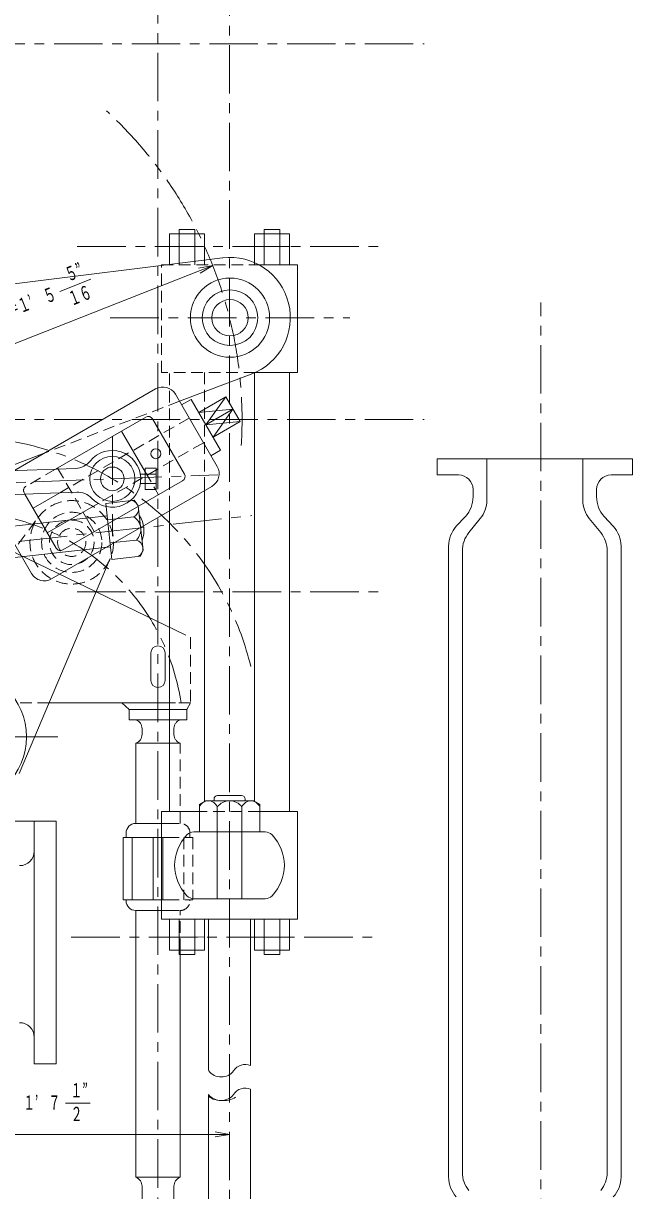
# Model space of a CAD drawing. Units: millimetres, scale not verified. Extents: x -5945 to 5945, y -4205 to 4205.
# Drawn here: x 2805 to 3432, y 602 to 1805 of the extents above; entities that cross this region are included whole.
import ezdxf
from ezdxf.enums import TextEntityAlignment as Align

# ---------------------------------------------------------------- set-up
doc = ezdxf.new("R2010")
doc.units = ezdxf.units.MM
doc.header["$LTSCALE"] = 10
doc.linetypes.add('CHAIN1', pattern=[8, 5, -1, 1, -1])
doc.linetypes.add('DASHED1', pattern=[1.8, 1.2, -0.6])
for name, color, linetype, lineweight in [('0-0_0', 3, 'Continuous', 18), ('0-1_芯', 4, 'CHAIN1', 18), ('0-2_寸法', 2, 'Continuous', 18)]:
    doc.layers.add(name, color=color, linetype=linetype, lineweight=lineweight)
doc.styles.add('ＭＳ ゴシック', font='')
doc.styles.get('ＭＳ ゴシック').set_extended_font_data('MS Gothic')

msp = doc.modelspace()

# ---------------------------------------------------------------- linework, layer by layer
at = {"layer": '0-0_0'}
for p, q in [((2965.02, 1556.5), (2965.02, 1592.87)), ((2965.02, 1592.87), (2981.43, 1592.87)), ((2981.43, 1560.08), (2981.43, 1592.87)), ((3052.53, 1556.5), (3052.53, 1592.87)), ((3068.94, 1592.87), (3052.53, 1592.87)), ((3068.94, 1556.5), (3068.94, 1592.87)), ((2955.22, 1575.19), (2991.24, 1574.85)), ((3042.73, 1575.19), (3078.75, 1575.19)), ((3009.93, 1563.56), (2583.88, 1510.68)), ((3042.73, 1445.46), (3042.73, 1003.14)), ((3078.75, 992.91), (3078.75, 1445.46)), ((2965.45, 1415.74), (3039.44, 1443.72)), ((2940.78, 1428.45), (2794.84, 1344.14)), ((2961.27, 1422.96), (3004.29, 1348.5)), ((2985.39, 1404.15), (3013.18, 1420.21)), ((3013.18, 1420.21), (2992.72, 1391.47)), ((2977.6, 1417.65), (2967.66, 1411.91)), ((2930.8, 1399.45), (2837.92, 1345.79)), ((2937.63, 1397.62), (2970.52, 1340.68)), ((3020.51, 1407.53), (2985.39, 1404.15)), ((3020.51, 1407.53), (2992.72, 1391.47)), ((3020.51, 1407.53), (3000.04, 1378.79)), ((2905.85, 1385.04), (2930.12, 1343.03)), ((2992.72, 1391.47), (3027.83, 1394.85)), ((2825.96, 1362.12), (2777.53, 1343.48)), ((3230.67, 1339.77), (3230.67, 1356.56)), ((3432.15, 1356.56), (3230.67, 1356.56)), ((3282, 1356.56), (3282, 1313.71)), ((3380.82, 1356.56), (3380.82, 1313.71)), ((3432.15, 1339.77), (3432.15, 1356.56)), ((1974.66, 1312.66), (2858.68, 1346.59)), ((2925.09, 1340.73), (2941.57, 1340.73)), ((2930.12, 1346.82), (2930.12, 1324.73)), ((2930.12, 1346.82), (2941.57, 1346.82)), ((2941.57, 1346.82), (2941.57, 1324.73)), ((3230.67, 1339.77), (3252.83, 1339.77)), ((3432.15, 1339.77), (3409.99, 1339.77)), ((2998.8, 1328.01), (2833.7, 1232.64)), ((2968.69, 1333.85), (2845.3, 1262.57)), ((2925.09, 1330.82), (2941.57, 1330.82)), ((2930.12, 1324.73), (2941.57, 1324.73)), ((2940.69, 1324.73), (2943.75, 1319.44)), ((2991.24, 1327.18), (2991.24, 1003.06)), ((3267.83, 1324.77), (3267.83, 1317.28)), ((3394.99, 1324.77), (3394.99, 1317.28)), ((1975.6, 1288.18), (2859.62, 1322.11)), ((2770.2, 1312.58), (2813.21, 1238.12)), ((2806.31, 1320.06), (2838.47, 1264.4)), ((2842.2, 1321.44), (2814.7, 1305.55)), ((2889.46, 1310.46), (2918.83, 1313.71)), ((2923.01, 1308.03), (2918.83, 1313.71)), ((2706.64, 1302.86), (2961.34, 1179.85)), ((2881.73, 1310.45), (2829.35, 1280.18)), ((2866.04, 1301.61), (2877.76, 1281.32)), ((2895.86, 1252.69), (2889.46, 1310.46)), ((2928.06, 1262.41), (2923.01, 1308.03)), ((2955.22, 992.91), (2955.22, 1306.37)), ((2774.37, 1284.66), (2890.89, 1297.57)), ((2891.34, 1293.48), (2918.46, 1296.49)), ((3250.56, 1286.82), (3259.9, 1296.96)), ((3263.51, 1280.3), (3275.29, 1294.8)), ((3399.3, 1280.3), (3387.53, 1294.8)), ((3412.25, 1286.82), (3402.91, 1296.96)), ((2780.23, 1252.93), (2894.43, 1265.58)), ((2893.98, 1269.67), (2921.09, 1272.67)), ((3242.63, 615.86), (3242.63, 1266.64)), ((3420.18, 615.86), (3420.18, 1266.64)), ((2800.4, 1031.91), (2894.12, 1253.54)), ((2895.86, 1252.69), (2925.23, 1255.95)), ((2928.06, 1262.41), (2925.23, 1255.95)), ((3256.8, 620.97), (3256.8, 1261.39)), ((3406.01, 620.97), (3406.01, 1261.39)), ((2936.01, 1156.36), (2936.01, 1128.02)), ((2950.66, 1156.36), (2950.66, 1128.02)), ((2961.34, 1105.02), (2831.31, 1105.02)), ((2913.58, 1097.99), (2906.19, 1105.02)), ((2961.34, 1097.99), (2913.58, 1097.99)), ((2926.91, 1078.19), (2926.91, 1072.51)), ((2959.76, 1078.19), (2959.76, 1072.51)), ((2920.65, 980.6), (2920.65, 1063.24)), ((2920.65, 1063.24), (2961.34, 1063.24)), ((2992.57, 1003.83), (2986.05, 1000.07)), ((2986.05, 971.83), (2986.05, 1000.07)), ((3041.53, 1003.83), (2992.57, 1003.83)), ((3001.04, 1003.83), (3001.04, 1005.67)), ((3029.39, 1009.35), (3004.72, 1009.35)), ((3033.06, 1003.83), (3033.06, 1005.67)), ((3041.53, 1003.83), (3048.05, 1000.07)), ((3048.05, 971.83), (3048.05, 1000.07)), ((2946.94, 881.87), (2946.94, 992.91)), ((2989.82, 992.91), (2946.94, 992.91)), ((3004.27, 902.94), (3004.27, 997.65)), ((3029.83, 902.94), (3029.83, 997.65)), ((2344.17, 982.92), (2838.35, 982.92)), ((2815.82, 982.92), (2815.82, 732.86)), ((2920.39, 980.6), (2953.06, 980.6)), ((2907.53, 966.05), (2907.53, 901.85)), ((2907.53, 966.05), (2953.06, 966.05)), ((2910.39, 970.6), (2910.39, 966.05)), ((2916.75, 966.05), (2916.75, 901.85)), ((2938.47, 966.05), (2938.47, 901.85)), ((2948.2, 966.05), (2948.2, 901.85)), ((2976.27, 970.6), (2976.27, 966.05)), ((3053.65, 971.83), (2980.31, 971.83)), ((3053.65, 902.94), (2980.31, 902.94)), ((2907.53, 901.85), (2953.06, 901.85)), ((2910.39, 901.85), (2910.39, 900.88)), ((2920.39, 890.88), (2953.06, 890.88)), ((2920.65, 615.86), (2920.65, 890.88)), ((2976.27, 901.85), (2976.27, 900.88)), ((2965.02, 881.87), (2965.02, 845.5)), ((2981.43, 881.87), (2981.43, 878.3)), ((2991.24, 877.1), (2991.24, 881.87)), ((2995.29, 881.87), (2995.29, 725.98)), ((3038.67, 881.87), (3038.67, 730.92)), ((3042.73, 879.71), (3042.73, 881.87)), ((3052.53, 881.87), (3052.53, 845.5)), ((3068.94, 881.87), (3068.94, 845.5)), ((2981.43, 878.3), (2981.43, 845.5)), ((2955.22, 863.19), (2991.24, 863.52)), ((3042.73, 863.19), (3078.75, 863.19)), ((2965.02, 845.5), (2981.43, 845.5)), ((2966.01, 615.86), (2966.01, 849.95)), ((3068.94, 845.5), (3052.53, 845.5)), ((2995.29, 701.23), (2995.29, 319.27)), ((3038.67, 706.63), (3038.67, 319.27)), ((2920.65, 615.86), (2966.01, 615.86)), ((2926.91, 574.61), (2926.91, 606.59)), ((2959.76, 590.6), (2959.76, 606.59))]:
    msp.add_line(p, q, dxfattribs=at)
at = {"layer": '0-0_0', "color": 1, "linetype": 'DASHED1'}
for p, q in [((2946.94, 1556.5), (3047.12, 1556.5)), ((2981.43, 1556.5), (2981.43, 1560.08)), ((2991.24, 1561.28), (2991.24, 1556.5)), ((3042.73, 1558.67), (3042.73, 1556.5)), ((2955.22, 1306.37), (2955.22, 1445.46)), ((2991.24, 1445.46), (2991.24, 1327.18)), ((2965.45, 1415.74), (2825.96, 1362.12)), ((2975.46, 1398.42), (2842.2, 1321.44)), ((2990.11, 1373.05), (2881.73, 1310.45)), ((2837.92, 1345.79), (2807.41, 1328.16)), ((2839.87, 1346.92), (2866.04, 1301.61)), ((2930.12, 1343.03), (2940.69, 1324.73)), ((2805.58, 1321.33), (2806.31, 1320.06)), ((2788.72, 1253.87), (2819.93, 1295.94)), ((2961.34, 1179.85), (2976.7, 1172.43)), ((2976.7, 1172.43), (2976.7, 1105.02)), ((2831.31, 1105.02), (2683.19, 1105.02)), ((2976.7, 1105.02), (2961.34, 1105.02)), ((2973.09, 1097.99), (2961.34, 1097.99)), ((2973.09, 1097.99), (2976.7, 1105.02)), ((2973.09, 1087.46), (2973.09, 1097.99)), ((2961.34, 1087.46), (2973.09, 1087.46)), ((2961.34, 1063.24), (2966.01, 1063.24)), ((2966.01, 980.6), (2966.01, 1063.24)), ((3048.05, 992.91), (2989.82, 992.91)), ((2953.06, 980.6), (2966.27, 980.6)), ((2953.06, 966.05), (2979.14, 966.05)), ((2969.92, 966.05), (2969.92, 901.85)), ((2979.14, 966.05), (2979.14, 901.85)), ((2953.06, 901.85), (2979.14, 901.85)), ((2953.06, 890.88), (2966.27, 890.88)), ((2966.01, 849.95), (2966.01, 890.88))]:
    msp.add_line(p, q, dxfattribs=at)
at = {"layer": '0-0_0'}
for points in [[(2955.22, 1556.87), (2955.22, 1588.43), (2991.24, 1588.43), (2991.24, 1561.28)], [(3078.75, 1556.5), (3078.75, 1588.43), (3042.73, 1588.43), (3042.73, 1558.67)], [(3047.12, 1556.5), (3087.02, 1556.5), (3087.02, 1445.46), (3043.59, 1445.46)], [(3000.04, 1378.79), (3027.83, 1394.85), (3013.18, 1420.21)], [(2977.6, 1417.65), (3007.83, 1365.3), (2997.9, 1359.56)], [(2913.58, 1097.99), (2913.58, 1087.46), (2961.34, 1087.46)], [(2946.94, 881.87), (3087.02, 881.87), (3087.02, 992.91), (3044.27, 992.91)], [(2838.35, 982.92), (2838.35, 732.86), (2815.82, 732.86)], [(2955.22, 881.5), (2955.22, 849.95), (2991.24, 849.95), (2991.24, 877.1)], [(3078.75, 881.87), (3078.75, 849.95), (3042.73, 849.95), (3042.73, 879.71)]]:
    msp.add_lwpolyline(points, dxfattribs=at)
at = {"layer": '0-0_0', "color": 1, "linetype": 'DASHED1'}
msp.add_lwpolyline([(3043.59, 1445.46), (2946.94, 1445.46), (2946.94, 1556.5)], dxfattribs=at)
at = {"layer": '0-0_0'}
for centre, radius in [((3017.48, 1501.87), 40.79), ((3017.48, 1501.87), 28.65), ((3017.48, 1501.87), 18.66), ((2941.18, 1361.7), 5.16), ((2896.3, 1335.77), 23.27), ((2896.3, 1335.77), 12.2), ((2737.98, 1069.87), 69.91)]:
    msp.add_circle(centre, radius, dxfattribs=at)
at = {"layer": '0-0_0', "color": 1, "linetype": 'DASHED1'}
for radius in [43.03, 30.99, 22.98, 14.52]:
    msp.add_circle((2854.49, 1270.3), radius, dxfattribs=at)
at = {"layer": '0-0_0'}
for centre, radius, start, end in [((3017.48, 1501.87), 62.16, 290.6927, 96.97598), ((2948.29, 1415.46), 15, 30.01461, 120.01461), ((2933.3, 1395.12), 5, 30.01461, 120.01461), ((2896.3, 1335.77), 29.21, 223.14169, 141.2538), ((2857.91, 1366.58), 20, 272.19775, 321.2538), ((2991.3, 1341), 15, 300.01461, 30.01461), ((2966.19, 1338.18), 5, 300.01461, 30.01461), ((3252.83, 1324.77), 15, 0, 90), ((3409.99, 1324.77), 15, 90, 180), ((2860.39, 1302.12), 20, 43.14169, 92.19775), ((2914.14, 1304.6), 9.19, 297.99131, 74.65431), ((3237.83, 1317.28), 30, 317.37002, 0), ((3252, 1313.71), 30, 320.92589, 0), ((3410.82, 1313.71), 30, 180, 219.07411), ((3424.99, 1317.28), 30, 180, 222.62998), ((2910.36, 1283.54), 15.28, 314.6741, 57.97153), ((2902.63, 1282.68), 26.26, 337.69441, 34.95122), ((3272.63, 1266.5), 30, 137.37002, 180), ((3286.8, 1261.39), 30, 140.92589, 180), ((3376.01, 1261.39), 30, 0, 39.07411), ((3390.18, 1266.5), 30, 0, 42.62998), ((2842.8, 1266.9), 5, 210.01461, 300.01461), ((2918.66, 1263.81), 9.19, 297.99131, 74.65431), ((2826.2, 1245.62), 15, 210.01461, 300.01461), ((2943.33, 1156.36), 7.33, 0, 180), ((2943.33, 1128.02), 7.33, 180, 0), ((2916.91, 1078.19), 10, 0, 68.02157), ((2916.91, 1072.51), 10, 291.97843, 0), ((2995.16, 994.03), 9.8, 21.6685, 158.3315), ((3004.72, 1005.67), 3.67, 90, 180), ((3017.05, 987.54), 16.29, 38.35129, 141.64871), ((3029.39, 1005.67), 3.67, 0, 90), ((3038.94, 994.03), 9.8, 21.6685, 158.3315), ((2920.39, 970.6), 10, 90, 180), ((3005.79, 937.39), 45.31, 136.18916, 223.81084), ((2980.31, 961.83), 10, 90, 136.18916), ((3053.65, 961.83), 10, 43.81084, 90), ((3028.17, 937.39), 45.31, 316.18916, 43.81084), ((2800.82, 952.06), 15, 270, 360), ((2980.31, 912.94), 10, 223.81084, 270), ((3053.65, 912.94), 10, 270, 316.18916), ((2920.39, 900.88), 10, 180, 270), ((2800.82, 760.21), 15, 360, 90), ((3008.43, 735.41), 16.18, 217.68576, 322.31424), ((3033.11, 718.03), 14.04, 66.63407, 147.75735), ((3008.26, 711.47), 16.52, 218.27652, 321.72348), ((3033.11, 693.74), 14.04, 66.63407, 147.75735), ((2916.91, 606.59), 10, 0, 68.02157), ((2969.76, 606.59), 10, 111.97843, 180), ((3272.63, 615.86), 30, 180, 222.62998), ((3286.8, 620.97), 30, 180, 219.07411), ((3376.01, 620.97), 30, 320.92589, 0), ((3390.18, 615.86), 30, 317.37002, 0)]:
    msp.add_arc(centre, radius, start, end, dxfattribs=at)
at = {"layer": '0-0_0', "color": 1, "linetype": 'DASHED1'}
for centre, radius, start, end in [((2809.91, 1323.83), 5, 120.01461, 210.01461), ((2969.76, 1078.19), 10, 111.97843, 180), ((2969.76, 1072.51), 10, 180, 248.02157), ((2966.27, 970.6), 10, 360, 90), ((2966.27, 900.88), 10, 270, 360)]:
    msp.add_arc(centre, radius, start, end, dxfattribs=at)
at = {"layer": '0-0_0'}
msp.add_ellipse((3009.97, 701.23), major_axis=(14.67, 0.01), ratio=0.436066, start_param=3.1429654, end_param=5.8104386, dxfattribs=at)
at = {"layer": '0-1_芯'}
for p, q in [((2943.33, 525.01), (2943.33, 3085.49)), ((3016.98, -507.15), (3016.98, 3085.49)), ((3016.98, -507.15), (3016.98, 3085.49)), ((-3323.77, 1784.06), (3217.37, 1784.06)), ((2860.11, 1575.19), (3173.85, 1575.19)), ((3337.53, 223.57), (3337.53, 1517.43)), ((2894.19, 1501.87), (3140.77, 1501.87)), ((-3323.77, 1397.06), (3217.37, 1397.06)), ((2896.3, 1379.52), (2896.3, 1276.72)), ((1937.98, 1299), (3005.05, 1339.95)), ((1050.63, 1077.47), (3040.04, 1297.91)), ((2860.11, 1219.19), (3173.85, 1219.19)), ((2840.28, 1069.87), (2635.68, 1069.87)), ((2853.99, 863.19), (3167.73, 863.19))]:
    msp.add_line(p, q, dxfattribs=at)
for centre, radius, start, end in [((2597.98, 1397.06), 431.91, 356.41599, 47.39515), ((2737.98, 1069.87), 309.46, 13.56064, 114.88368), ((2737.98, 1069.87), 231.83, 8.72054, 129.27968)]:
    msp.add_arc(centre, radius, start, end, dxfattribs=at)
at = {"layer": '0-2_寸法'}
for p, q in [((2999.68, 1555.76), (2597.98, 1397.06)), ((2999.68, 1555.76), (2984.98, 1552.76)), ((2999.68, 1555.76), (2986.9, 1547.91)), ((2842.4, 1529.01), (2874.02, 1541.5)), ((2847.99, 692.28), (2873.64, 692.28)), ((3016.98, 660), (3002.21, 662.6)), ((3016.98, 660), (3002.21, 657.39))]:
    msp.add_line(p, q, dxfattribs=at)
msp.add_lwpolyline([(3016.98, 660), (2521.98, 660), (2536.75, 662.6)], dxfattribs=at)

# ---------------------------------------------------------------- texts
at = {"layer": '0-2_寸法', "style": 'ＭＳ ゴシック', "width": 0.6}
for s, p in [('５”', (2852.71, 1534.69)), ('５', (2830.37, 1512.24)), ('１６', (2855.91, 1509.73)), ('Ｒ＝１’', (2781.51, 1493.52))]:
    msp.add_text(s, height=14.66, rotation=21.559, dxfattribs=at).set_placement(p, align=Align.BOTTOM_LEFT)
for s, p in [('１”', (2853.31, 693.77)), ('１’', (2804.6, 681.11)), ('７', (2830.64, 681.11)), ('２', (2853.47, 669.38))]:
    msp.add_text(s, height=14.66, dxfattribs=at).set_placement(p, align=Align.BOTTOM_LEFT)

doc.saveas('drawing.dxf')
